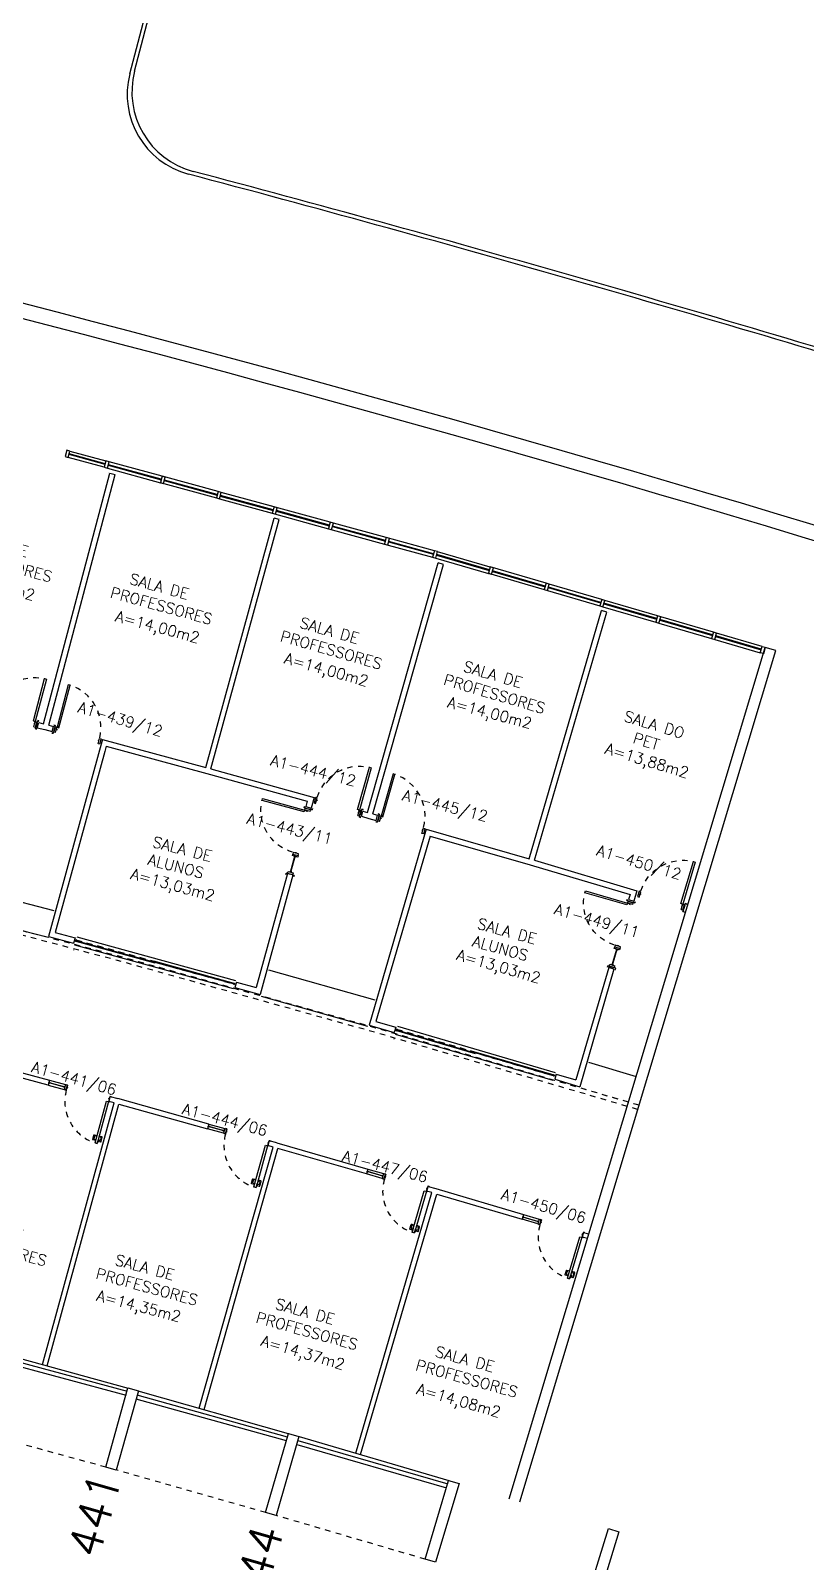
# Model space of a CAD drawing. Extents: x 26 to 324, y 73 to 188.
# Drawn here: x 274.53 to 288.68, y 89.87 to 117.81 of the extents above; entities that cross this region are included whole.
import ezdxf

# ---------------------------------------------------------------- set-up
doc = ezdxf.new("R2010")
doc.units = 0
doc.header["$LTSCALE"] = 0.01
doc.header["$MEASUREMENT"] = 0
doc.linetypes.add('HIDDEN', pattern=[0.375, 0.25, -0.125])
doc.linetypes.add('HIDDEN2', pattern=[0.1875, 0.125, -0.0625])
doc.layers.get('0').update_dxf_attribs({"linetype": 'CONTINUOUS'})
doc.layers.get('DEFPOINTS').update_dxf_attribs({"linetype": 'CONTINUOUS'})
for name, color, linetype in [('AR-ALV', 2, 'CONTINUOUS'), ('AR-ALV-BXA', 2, 'CONTINUOUS'), ('AR-ALV-VT1', 2, 'CONTINUOUS'), ('AR-DIV', 2, 'CONTINUOUS'), ('AR-DIV-VT1', 1, 'CONTINUOUS'), ('AR-ESQ', 2, 'CONTINUOUS'), ('AR-PIS-DSN', 1, 'CONTINUOUS'), ('AR-POR', 1, 'CONTINUOUS'), ('AR-PRJ', 1, 'HIDDEN'), ('AR-PRJ-EDF', 1, 'HIDDEN'), ('AREA', 2, 'CONTINUOUS'), ('BL-ESQ-02', 62, 'CONTINUOUS'), ('BL-ESQ-PRJ', 1, 'HIDDEN'), ('BL-POR-01', 2, 'CONTINUOUS'), ('BL-POR-02', 1, 'CONTINUOUS'), ('BL-POR-PRJ', 1, 'HIDDEN'), ('DT-ESQ-01', 71, 'CONTINUOUS'), ('DT-ESQ-VT1', 1, 'CONTINUOUS'), ('ESQ', 1, 'CONTINUOUS'), ('ESTR', 3, 'CONTINUOUS'), ('NOPILAR1', 2, 'CONTINUOUS'), ('PISO', 1, 'CONTINUOUS'), ('PROJ', 1, 'HIDDEN2'), ('TEXTO', 2, 'CONTINUOUS'), ('USO1', 2, 'CONTINUOUS')]:
    doc.layers.add(name, color=color, linetype=linetype)
doc.styles.add('1', font='romans.shx')
doc.styles.add('NOPILAR', font='simplex.shx', dxfattribs={"height": 0.6})
doc.styles.get("Standard").update_dxf_attribs({"font": 'simplex.shx'})
doc.styles.add('UNB-100-1', font='simplex.shx', dxfattribs={"height": 0.2})
doc.dimstyles.new('1-600', dxfattribs={"dimtxt": 1.1, "dimasz": 2.5, "dimexe": 2, "dimexo": 4, "dimgap": 0.2, "dimtad": 1, "dimdec": 0, "dimzin": 4, "dimdsep": 46, "dimlunit": 6, "dimtxsty": '1', "dimblk1": 'NONE', "dimblk2": 'NONE', "dimsah": 1, "dimcen": 0, "dimclrd": 2, "dimclre": 2, "dimclrt": 2, "dimadec": 0, "dimazin": 0, "dimtfac": 1, "dimtdec": 0, "dimtmove": 2, "dimatfit": 3, "dimldrblk": 'NONE', "dimfxl": 0, "dimtolj": 1, "dimtzin": 0, "dimarcsym": 0})

# ---------------------------------------------------------------- blocks, each defined once
blk = doc.blocks.new('ev01-p')
at = {"layer": 'AR-ALV-BXA', "color": 2}
for p, q in [((0, 0.075), (3, 0.075)), ((0, -0.075), (3, -0.075))]:
    blk.add_line(p, q, dxfattribs=at)
at = {"layer": 'BL-ESQ-02'}
for p, q in [((0, 0.021), (0.015, 0.021)), ((3, -0.006), (3, 0.007))]:
    blk.add_line(p, q, dxfattribs=at)
at = {"layer": 'BL-ESQ-02', "color": 2}
for p, q in [((0, 0.007), (0, 0.021)), ((0, 0.007), (0.015, 0.007)), ((0, -0.006), (0, 0.007)), ((0, 0.007), (0.015, 0.007)), ((0, -0.006), (0, 0.007)), ((0.015, 0.007), (0, 0.007)), ((0.014, 0.02), (0.001, 0.02)), ((0.001, 0.02), (0.001, 0.008)), ((0.001, 0.008), (0.014, 0.008)), ((0.014, 0.006), (0.001, 0.006)), ((0.001, 0.006), (0.001, -0.005)), ((0.014, 0.019), (0.014, 0.02)), ((0.015, 0.019), (0.014, 0.019)), ((0.014, 0.008), (0.014, 0.009)), ((0.014, 0.009), (0.015, 0.009)), ((0.014, 0.005), (0.014, 0.006)), ((0.015, 0.005), (0.014, 0.005)), ((0.015, 0.021), (0.015, 0.019)), ((0.015, 0.009), (0.015, 0.007)), ((0.015, 0.007), (0.015, 0.005)), ((3, 0.021), (2.985, 0.021)), ((2.985, 0.021), (2.985, 0.019)), ((2.985, 0.019), (2.986, 0.019)), ((2.986, 0.009), (2.985, 0.009)), ((2.985, 0.009), (2.985, 0.007)), ((3, 0.007), (2.985, 0.007)), ((2.985, 0.007), (3, 0.007)), ((2.986, 0.019), (2.986, 0.02)), ((2.986, 0.02), (2.999, 0.02)), ((2.986, 0.008), (2.986, 0.009)), ((2.999, 0.008), (2.986, 0.008)), ((2.999, 0.02), (2.999, 0.008)), ((3, 0.007), (3, 0.021)), ((0.015, -0.006), (0, -0.006)), ((0.001, -0.005), (0.014, -0.005)), ((0.014, -0.005), (0.014, -0.004)), ((0.014, -0.004), (0.015, -0.004)), ((0.015, -0.004), (0.015, -0.006))]:
    blk.add_line(p, q, dxfattribs=at)
at = {"layer": 'BL-ESQ-02', "color": 1}
for points in [[(1.5, 0.004), (0.005, 0.004), (0.005, -0.004), (1.5, -0.004)], [(1.47, 0.01), (2.995, 0.01), (2.995, 0.018), (1.47, 0.018)]]:
    blk.add_lwpolyline(points, dxfattribs=at)
at = {"layer": 'BL-ESQ-02', "color": 2}
blk.add_lwpolyline([(0.005, -0.164), (0.005, -0.172)], dxfattribs=at)
at = {"layer": 'BL-ESQ-PRJ', "color": 1}
for p, q in [((0, 0.021), (2.985, 0.021)), ((0.015, 0.019), (2.985, 0.019)), ((0.015, 0.009), (2.985, 0.009)), ((0.015, 0.007), (2.985, 0.007))]:
    blk.add_line(p, q, dxfattribs=at)
at = {"layer": 'DT-ESQ-01', "color": 1}
for p, q in [((1.47, 0.018), (1.47, 0.01)), ((1.5, 0.004), (1.5, -0.004))]:
    blk.add_line(p, q, dxfattribs=at)
blk = doc.blocks.new('P12X6-SLC')
for p, q in [((0, -0.12), (0, 0)), ((0, 0), (0.06, 0)), ((0.06, 0), (0.06, -0.12)), ((0.06, -0.12), (0, -0.12))]:
    blk.add_line(p, q)
blk = doc.blocks.new('pm01-p')
at = {"layer": 'BL-ESQ-02', "color": 2}
for p, q in [((0.01, 0.025), (0.01, 0.125)), ((0.04, 0.125), (0.01, 0.125)), ((0.04, 0.025), (0.01, 0.025)), ((0.04, 0.025), (0.04, 0.125))]:
    blk.add_line(p, q, dxfattribs=at)
for points in [[(0.041, 0.926), (0.041, 0.126), (0.076, 0.126), (0.076, 0.926)], [(0.04, 0.075), (0.04, 0.09), (0.05, 0.09), (0.05, 0.075)], [(0.842, 0.075), (0.842, 0.09), (0.832, 0.09), (0.832, 0.075)], [(0.872, 0.025), (0.842, 0.025), (0.842, 0.125), (0.872, 0.125)]]:
    blk.add_lwpolyline(points, close=True, dxfattribs=at)
at = {"layer": 'BL-ESQ-02', "color": 1}
for points in [[(0, 0.023), (0, 0), (-0.023, 0), (-0.023, 0), (0, 0), (0, 0.023)], [(0, 0.128), (0, 0.15), (-0.023, 0.15), (-0.023, 0.151), (0, 0.151), (0, 0.128)]]:
    blk.add_lwpolyline(points, close=True, dxfattribs=at)
at = {"layer": 'BL-ESQ-02', "color": 2}
blk.add_lwpolyline([(0.01, 0.115), (0, 0.115), (0, 0.035), (0.01, 0.035)], dxfattribs=at)
at = {"layer": 'BL-ESQ-PRJ', "color": 1}
blk.add_arc((0.041, 0.126), 0.801, 1.0013, 87.4949, dxfattribs=at)
at = {"layer": 'DT-ESQ-VT1'}
for points in [[(0.04, 0.125), (0.04, 0.1), (0.041, 0.1), (0.041, 0.125)], [(0.041, 0.126), (0.066, 0.126), (0.066, 0.125), (0.041, 0.125)]]:
    blk.add_lwpolyline(points, close=True, dxfattribs=at)
blk = doc.blocks.new('em01-p')
at = {"layer": 'BL-ESQ-02', "color": 2}
for p, q in [((0.33, 0.003), (0.03, 0.003)), ((0.33, 0.05), (0.33, -0.05)), ((0.36, 0.05), (0.33, 0.05)), ((0.36, 0.05), (0.36, -0.05)), ((0.33, -0.003), (0.03, -0.003)), ((0.36, -0.05), (0.33, -0.05))]:
    blk.add_line(p, q, dxfattribs=at)
for points in [[(0.03, 0.05), (0, 0.05), (0, -0.05), (0.03, -0.05)], [(0.03, 0.003), (0.03, 0.018), (0.04, 0.018), (0.04, 0.003)], [(0.33, 0.003), (0.33, 0.018), (0.32, 0.018), (0.32, 0.003)], [(0.03, -0.003), (0.03, -0.018), (0.04, -0.018), (0.04, -0.003)], [(0.33, -0.003), (0.33, -0.018), (0.32, -0.018), (0.32, -0.003)]]:
    blk.add_lwpolyline(points, close=True, dxfattribs=at)
blk.add_lwpolyline([(0.36, -0.04), (0.37, -0.04), (0.37, 0.04), (0.36, 0.04)], dxfattribs=at)
at = {"layer": 'BL-ESQ-02', "color": 1}
for points in [[(0.37, 0.052), (0.37, 0.075), (0.392, 0.075), (0.392, 0.075), (0.369, 0.075), (0.369, 0.052)], [(0.37, -0.053), (0.37, -0.075), (0.392, -0.075), (0.392, -0.076), (0.369, -0.076), (0.369, -0.053)]]:
    blk.add_lwpolyline(points, close=True, dxfattribs=at)
blk = doc.blocks.new('conj pm01-p')
at = {"rotation": 180}
for name, p in [('em01-p', (-0.872, 0)), ('pm01-p', (0, 0.075))]:
    blk.add_blockref(name, p, dxfattribs=at)
blk = doc.blocks.new('pm80-dry-p')
at = {"layer": 'BL-POR-01'}
blk.add_lwpolyline([(0.044, 0.84), (0.044, 0.05), (0.004, 0.05), (0.004, 0.84)], close=True, dxfattribs=at)
at = {"layer": 'BL-POR-02'}
for p, q in [((0, 0.047), (-0.018, 0.047)), ((-0.018, 0.047), (-0.018, 0.046)), ((-0.018, 0.046), (0, 0.046)), ((0.001, 0.045), (0.001, 0)), ((0.002, 0), (0.002, 0.045)), ((0.803, 0), (0.803, 0.045)), ((0.804, 0.045), (0.804, 0)), ((0.805, 0.047), (0.823, 0.047)), ((0.823, 0.046), (0.805, 0.046)), ((0.823, 0.047), (0.823, 0.046)), ((-0.018, -0.046), (-0.018, -0.047)), ((0, -0.046), (-0.018, -0.046)), ((-0.018, -0.047), (0, -0.047)), ((0.001, -0.005), (0.001, -0.045)), ((0.002, -0.045), (0.002, -0.005)), ((0.003, -0.001), (0.016, -0.001)), ((0.003, -0.002), (0.016, -0.002)), ((0.003, -0.004), (0.016, -0.004)), ((0.802, -0.001), (0.789, -0.001)), ((0.802, -0.002), (0.789, -0.002)), ((0.802, -0.004), (0.789, -0.004)), ((0.803, -0.045), (0.803, -0.005)), ((0.804, -0.005), (0.804, -0.045)), ((0.805, -0.046), (0.823, -0.046)), ((0.823, -0.047), (0.805, -0.047)), ((0.823, -0.046), (0.823, -0.047))]:
    blk.add_line(p, q, dxfattribs=at)
for points in [[(-0.003, 0.799), (-0.047, 0.799, 0.414214), (-0.056, 0.79), (-0.056, 0.71, 0.414214), (-0.047, 0.701), (-0.018, 0.701), (-0.018, 0.719), (-0.038, 0.719), (-0.038, 0.781), (-0.003, 0.781)], [(0.051, 0.799), (0.095, 0.799, -0.414214), (0.104, 0.79), (0.104, 0.71, -0.414214), (0.095, 0.701), (0.066, 0.701), (0.066, 0.719), (0.086, 0.719), (0.086, 0.781), (0.051, 0.781)]]:
    blk.add_lwpolyline(points, format="xyb", dxfattribs=at)
for points in [[(0.004, 0.816), (0.004, 0.764), (-0.003, 0.764), (-0.003, 0.816)], [(0.044, 0.816), (0.044, 0.764), (0.051, 0.764), (0.051, 0.816)]]:
    blk.add_lwpolyline(points, close=True, dxfattribs=at)
for centre, radius, start, end in [((0, 0.045), 0.00225, 0, 90), ((0, 0.045), 0.00075, 0, 90), ((0.805, 0.045), 0.00225, 90, 180), ((0.805, 0.045), 0.00075, 90, 180), ((0, -0.045), 0.00225, 270, 0), ((0, -0.045), 0.00075, 270, 0), ((0.003, 0), 0.00225, 180, 270), ((0.003, -0.005), 0.00225, 90, 180), ((0.003, 0), 0.00075, 180, 270), ((0.003, -0.005), 0.00075, 90, 180), ((0.016, -0.002), 0.0015, 270, 90), ((0.789, -0.002), 0.0015, 90, 270), ((0.802, 0), 0.00075, 270, 0), ((0.802, 0), 0.00225, 270, 0), ((0.802, -0.005), 0.00225, 0, 90), ((0.802, -0.005), 0.00075, 0, 90), ((0.805, -0.045), 0.00225, 180, 270), ((0.805, -0.045), 0.00075, 180, 270)]:
    blk.add_arc(centre, radius, start, end, dxfattribs=at)
at = {"layer": 'BL-POR-PRJ'}
blk.add_arc((0.012, 0.05), 0.79, 359.9833, 90.5939, dxfattribs=at)
blk = doc.blocks.new('porta-visor')
at = {"layer": 'AR-DIV'}
for p, q in [((0, -0.045), (0, 0.045)), ((0.843, 0.045), (0.805, 0.045)), ((0.805, -0.045), (0.805, 0.045)), ((0.843, -0.045), (0.805, -0.045))]:
    blk.add_line(p, q, dxfattribs=at)
for points in [[(0.843, 0.045), (0.843, -0.045)], [(1.143, 0.045), (1.143, -0.045)]]:
    blk.add_lwpolyline(points, dxfattribs=at)
at = {"layer": 'DT-ESQ-VT1'}
for points in [[(0.864, -0.004), (0.864, -0.005), (0.843, -0.005), (0.843, 0.003), (0.843, 0.005), (0.864, 0.005), (0.864, 0.004), (0.844, 0.004), (0.844, 0.003), (0.844, -0.003), (0.844, -0.004)], [(1.122, -0.004), (1.122, -0.005), (1.143, -0.005), (1.143, 0.003), (1.143, 0.005), (1.122, 0.005), (1.122, 0.004), (1.142, 0.004), (1.142, 0.003), (1.142, -0.003), (1.142, -0.004)]]:
    blk.add_lwpolyline(points, close=True, dxfattribs=at)
for points in [[(0.844, 0.003), (0.844, -0.003)], [(1.142, 0.003), (1.142, -0.003)]]:
    blk.add_lwpolyline(points, dxfattribs=at)
at = {"layer": 'DT-ESQ-VT1', "color": 2}
blk.add_lwpolyline([(0.846, -0.003), (1.14, -0.003), (1.14, 0.003), (0.846, 0.003)], close=True, dxfattribs=at)
at = {"xscale": -1, "rotation": 180.0000000026153}
blk.add_blockref('pm80-dry-p', (0, 0), dxfattribs=at)
blk = doc.blocks.new('PILAR-SLC')
blk.add_lwpolyline([(0.197, -72.501), (0.197, -74.001), (-0.003, -74.001), (-0.003, -72.501)], close=True)
blk = doc.blocks.new('*D89')
at = {"layer": 'DEFPOINTS', "color": 0}
for p in [(207.669, 105.151), (207.554, 103.655), (285.467, 90.387), (258.141, 89.419), (285.026, 88.953)]:
    blk.add_point(p, dxfattribs=at)
at = {"layer": 'USO1', "color": 2, "lineweight": -2}
for p, q in [((207.247, 99.667), (206.902, 95.18)), ((283.851, 85.13), (282.529, 80.828))]:
    blk.add_line(p, q, dxfattribs=at)
blk.add_arc((180.143, -252.249), 350.458, 72.913, 85.59592, dxfattribs=at)
at = {"layer": 'USO1', "color": 2, "insert": (245.625, 92.801), "char_height": 1.1, "attachment_point": 5, "rotation": 349.2545, "style": '1'}
blk.add_mtext('\\A1;Matemática', dxfattribs=at)
blk = doc.blocks.new('_NONE')
at = {"color": 0, "linetype": 'ByBlock'}
blk.add_circle((0, 0), 0.25, dxfattribs=at)
blk = doc.blocks.new('*D90')
at = {"layer": 'DEFPOINTS', "color": 0}
for p in [(285.515, 90.542), (285.074, 89.108), (308.26, 82.85), (307.761, 81.442), (298.13, 77.89)]:
    blk.add_point(p, dxfattribs=at)
at = {"layer": 'USO1', "color": 2, "lineweight": -2}
for p, q in [((283.899, 85.285), (282.529, 80.828)), ((306.423, 77.672), (304.915, 73.421))]:
    blk.add_line(p, q, dxfattribs=at)
blk.add_arc((120.089, -447.618), 554.849, 70.469, 72.913, dxfattribs=at)
at = {"layer": 'USO1', "color": 2, "insert": (294.625, 79.855), "char_height": 1.1, "attachment_point": 5, "rotation": 341.691, "style": '1'}
blk.add_mtext('\\A1;Entrada Norte', dxfattribs=at)

msp = doc.modelspace()

# ---------------------------------------------------------------- linework, layer by layer
at = {"layer": 'AR-ALV'}
for p, q in [((274.767, 105.166), (275.978, 109.736)), ((274.863, 105.141), (276.075, 109.71)), ((275.954, 109.743), (275.954, 109.743)), ((275.978, 109.736), (276.075, 109.71)), ((277.726, 104.369), (278.972, 108.917)), ((277.822, 104.343), (279.068, 108.891)), ((279.068, 108.891), (278.972, 108.917)), ((279.075, 108.915), (279.075, 108.915)), ((279.092, 108.884), (279.092, 108.884)), ((280.678, 103.548), (281.965, 108.097)), ((280.774, 103.521), (282.061, 108.07)), ((282.061, 108.07), (281.965, 108.097)), ((283.623, 102.702), (284.944, 107.229)), ((283.719, 102.674), (285.04, 107.201)), ((285.04, 107.201), (284.944, 107.229)), ((285.064, 107.194), (285.064, 107.194)), ((283.259, 91.027), (287.931, 106.558)), ((283.452, 90.974), (288.123, 106.501)), ((287.931, 106.558), (287.897, 106.443)), ((288.123, 106.501), (287.931, 106.558)), ((274.63, 105.099), (274.63, 105.099)), ((274.654, 105.092), (274.68, 105.189)), ((274.654, 105.092), (274.79, 105.057)), ((274.68, 105.189), (274.767, 105.166)), ((274.789, 105.057), (274.925, 105.021)), ((274.863, 105.141), (274.95, 105.117)), ((274.925, 105.021), (274.95, 105.117)), ((275.843, 104.877), (275.79, 104.684)), ((275.843, 104.877), (277.726, 104.369)), ((275.79, 104.684), (274.859, 101.284)), ((275.887, 104.658), (274.982, 101.355)), ((275.913, 104.754), (275.887, 104.658)), ((275.913, 104.754), (277.748, 104.26)), ((277.748, 104.26), (279.578, 103.75)), ((277.822, 104.343), (279.701, 103.82)), ((279.578, 103.75), (279.552, 103.654)), ((279.701, 103.82), (279.648, 103.627)), ((279.552, 103.654), (279.648, 103.627)), ((279.672, 103.62), (279.672, 103.62)), ((280.564, 103.476), (280.591, 103.572)), ((280.564, 103.476), (280.699, 103.438)), ((280.591, 103.572), (280.678, 103.548)), ((280.774, 103.521), (280.861, 103.496)), ((280.834, 103.4), (280.861, 103.496)), ((281.749, 103.241), (280.706, 99.665)), ((281.817, 103.117), (280.83, 99.733)), ((281.749, 103.241), (283.623, 102.702)), ((281.817, 103.117), (283.643, 102.592)), ((283.644, 102.592), (285.465, 102.053)), ((283.719, 102.674), (285.589, 102.12)), ((279.217, 102.432), (278.647, 100.351)), ((279.313, 102.405), (278.717, 100.227)), ((285.465, 102.053), (285.437, 101.957)), ((285.589, 102.12), (285.533, 101.928)), ((285.437, 101.957), (285.533, 101.928)), ((286.43, 101.741), (286.472, 101.885)), ((286.43, 101.741), (286.478, 101.726)), ((286.472, 101.885), (286.521, 101.87)), ((274.859, 101.284), (275.317, 101.161)), ((274.982, 101.355), (275.343, 101.257)), ((275.343, 101.257), (275.317, 101.161)), ((285.075, 100.716), (284.478, 98.669)), ((285.171, 100.688), (284.546, 98.544)), ((285.171, 100.688), (285.075, 100.716)), ((278.286, 100.451), (278.259, 100.355)), ((278.259, 100.355), (278.717, 100.227)), ((278.286, 100.451), (278.647, 100.351)), ((280.706, 99.665), (281.162, 99.534)), ((280.83, 99.733), (281.19, 99.63)), ((281.19, 99.63), (281.162, 99.534)), ((284.118, 98.775), (284.09, 98.679)), ((284.09, 98.679), (284.546, 98.544)), ((284.118, 98.775), (284.478, 98.669))]:
    msp.add_line(p, q, dxfattribs=at)
msp.add_lwpolyline([(280.699, 103.438), (280.834, 103.4)], dxfattribs=at)
at = {"layer": 'AR-ALV-VT1'}
for points in [[(290.763, 108.195, 0.05916), (205.127, 123.861), (196.204, 124.344), (189.809, 124.557)], [(290.557, 107.975, 0.058865), (205.087, 123.613), (196.195, 124.094)]]:
    msp.add_lwpolyline(points, format="xyb", dxfattribs=at)
at = {"layer": 'AR-DIV'}
for p, q in [((273.213, 99.11), (274.879, 98.661)), ((274.855, 98.574), (273.233, 99.011)), ((275.958, 98.277), (275.982, 98.364)), ((275.982, 98.364), (276.122, 98.326)), ((274.747, 93.477), (276.055, 98.251)), ((274.834, 93.453), (276.142, 98.227)), ((276.055, 98.251), (275.958, 98.277)), ((277.784, 97.863), (276.122, 98.326)), ((276.142, 98.227), (277.76, 97.776)), ((278.86, 97.47), (278.885, 97.557)), ((279.024, 97.518), (278.884, 97.557)), ((279.024, 97.518), (280.682, 97.041)), ((277.609, 92.681), (278.956, 97.443)), ((277.696, 92.656), (279.043, 97.419)), ((278.956, 97.443), (278.86, 97.47)), ((280.657, 96.955), (279.043, 97.419)), ((281.755, 96.64), (281.781, 96.726)), ((281.78, 96.726), (281.92, 96.686)), ((281.92, 96.686), (283.521, 96.212)), ((280.465, 91.861), (281.851, 96.612)), ((280.551, 91.836), (281.938, 96.587)), ((281.851, 96.612), (281.755, 96.64)), ((281.938, 96.587), (283.496, 96.125)), ((282.877, 96.436), (282.877, 96.436)), ((283.809, 96.126), (283.845, 96.116)), ((283.783, 96.04), (283.819, 96.03)), ((284.591, 95.801), (284.617, 95.887)), ((284.617, 95.887), (284.713, 95.859)), ((284.687, 95.773), (284.591, 95.801))]:
    msp.add_line(p, q, dxfattribs=at)
at = {"layer": 'AR-DIV-VT1'}
for p, q in [((274.879, 98.661), (275.168, 98.583)), ((274.855, 98.574), (275.145, 98.496)), ((277.784, 97.863), (278.073, 97.783)), ((278.049, 97.696), (277.76, 97.776)), ((280.946, 96.872), (280.657, 96.955)), ((280.682, 97.041), (280.971, 96.959)), ((283.783, 96.04), (283.496, 96.125)), ((283.521, 96.212), (283.809, 96.126))]:
    msp.add_line(p, q, dxfattribs=at)
at = {"layer": 'AR-ESQ', "color": 2}
for p, q in [((275.192, 110.154), (275.161, 110.039)), ((275.25, 110.138), (275.192, 110.154)), ((275.161, 110.038), (275.219, 110.022)), ((275.907, 109.958), (275.875, 109.843)), ((275.875, 109.843), (275.933, 109.827)), ((275.964, 109.942), (275.907, 109.958)), ((275.933, 109.827), (275.964, 109.942)), ((275.947, 109.879), (276.912, 109.615)), ((276.916, 109.626), (275.951, 109.89)), ((276.93, 109.678), (276.898, 109.563)), ((276.898, 109.562), (276.956, 109.547)), ((276.912, 109.615), (276.912, 109.615)), ((276.916, 109.626), (276.915, 109.626)), ((276.988, 109.662), (276.93, 109.678)), ((276.956, 109.547), (276.988, 109.662)), ((276.97, 109.599), (277.934, 109.335)), ((277.937, 109.347), (276.974, 109.61)), ((277.951, 109.399), (277.92, 109.284)), ((277.92, 109.283), (277.977, 109.267)), ((278.009, 109.383), (277.951, 109.399)), ((277.977, 109.267), (278.009, 109.383)), ((277.992, 109.319), (278.953, 109.056)), ((278.956, 109.068), (277.995, 109.331)), ((278.971, 109.12), (278.939, 109.005)), ((279.029, 109.104), (278.971, 109.12)), ((278.997, 108.988), (279.029, 109.104)), ((279.011, 109.04), (279.978, 108.775)), ((279.982, 108.787), (279.014, 109.052)), ((279.996, 108.839), (279.964, 108.724)), ((280.054, 108.823), (279.996, 108.839)), ((280.022, 108.708), (280.054, 108.823)), ((280.036, 108.76), (281.002, 108.495)), ((281.005, 108.507), (280.04, 108.771)), ((281.019, 108.559), (280.988, 108.444)), ((281.045, 108.428), (281.077, 108.543)), ((281.06, 108.48), (281.878, 108.256)), ((281.882, 108.267), (281.063, 108.491)), ((281.863, 108.205), (281.921, 108.188)), ((281.897, 108.32), (281.864, 108.206)), ((281.955, 108.304), (281.897, 108.32)), ((281.921, 108.188), (281.955, 108.304)), ((281.936, 108.24), (282.897, 107.96)), ((282.9, 107.972), (281.94, 108.252)), ((282.916, 108.023), (282.882, 107.909)), ((282.882, 107.908), (282.94, 107.891)), ((282.896, 107.96), (282.897, 107.96)), ((282.9, 107.972), (282.9, 107.972)), ((282.973, 108.007), (282.916, 108.023)), ((282.94, 107.891), (282.973, 108.007)), ((282.955, 107.943), (283.914, 107.664)), ((283.917, 107.675), (282.958, 107.955)), ((283.932, 107.727), (283.899, 107.613)), ((283.899, 107.612), (283.956, 107.595)), ((283.99, 107.71), (283.932, 107.727)), ((283.956, 107.595), (283.99, 107.71)), ((283.971, 107.647), (284.928, 107.368)), ((284.932, 107.379), (283.975, 107.658)), ((284.947, 107.431), (284.913, 107.317)), ((284.913, 107.316), (284.971, 107.299)), ((285.004, 107.414), (284.947, 107.431)), ((284.971, 107.299), (285.004, 107.414)), ((284.986, 107.351), (285.949, 107.07)), ((285.952, 107.082), (284.989, 107.363)), ((285.967, 107.134), (285.934, 107.019)), ((285.934, 107.019), (285.991, 107.002)), ((286.025, 107.117), (285.967, 107.134)), ((285.991, 107.002), (286.025, 107.117)), ((286.006, 107.054), (286.967, 106.773)), ((286.971, 106.785), (286.01, 107.065)), ((286.986, 106.836), (286.952, 106.722)), ((287.043, 106.819), (286.986, 106.836)), ((287.01, 106.704), (287.043, 106.819)), ((287.025, 106.756), (287.855, 106.512)), ((287.858, 106.524), (287.028, 106.768)), ((286.952, 106.721), (287.01, 106.704))]:
    msp.add_line(p, q, dxfattribs=at)
at = {"layer": 'AR-ESQ', "color": 1}
for p, q in [((275.933, 109.827), (276.898, 109.562)), ((276.93, 109.678), (275.965, 109.942)), ((276.897, 109.563), (277.92, 109.283)), ((277.951, 109.399), (276.93, 109.678)), ((277.977, 109.267), (278.939, 109.004)), ((278.971, 109.12), (278.009, 109.383)), ((278.826, 109.035), (279.964, 108.723)), ((279.996, 108.839), (278.859, 109.15)), ((279.964, 108.723), (280.988, 108.443)), ((281.019, 108.559), (280.054, 108.823)), ((280.988, 108.443), (281.863, 108.205)), ((281.897, 108.32), (281.019, 108.559)), ((281.921, 108.188), (282.882, 107.908)), ((282.916, 108.023), (281.955, 108.303)), ((282.881, 107.909), (283.899, 107.612)), ((283.932, 107.727), (282.915, 108.024)), ((283.956, 107.595), (284.913, 107.316)), ((284.947, 107.431), (283.99, 107.71)), ((284.971, 107.299), (285.934, 107.019)), ((285.967, 107.134), (285.004, 107.414)), ((286.986, 106.837), (286.025, 107.117)), ((285.991, 107.002), (286.952, 106.722)), ((287.874, 106.576), (287.043, 106.819)), ((287.01, 106.704), (287.839, 106.461))]:
    msp.add_line(p, q, dxfattribs=at)
at = {"layer": 'AR-ESQ', "color": 2}
for points in [[(275.219, 110.022), (275.25, 110.138)], [(275.892, 109.906), (275.236, 110.086)], [(275.889, 109.895), (275.233, 110.074)]]:
    msp.add_lwpolyline(points, dxfattribs=at)
at = {"layer": 'AR-ESQ', "color": 1}
for points in [[(275.25, 110.138), (275.907, 109.958)], [(275.875, 109.843), (275.219, 110.023)]]:
    msp.add_lwpolyline(points, dxfattribs=at)
at = {"layer": 'AR-PIS-DSN'}
for p, q in [((273.004, 102.267), (274.956, 101.76)), ((272.879, 101.783), (274.831, 101.276)), ((278.87, 100.678), (280.811, 100.129)), ((278.734, 100.196), (280.675, 99.648)), ((284.707, 98.992), (285.577, 98.73))]:
    msp.add_line(p, q, dxfattribs=at)
at = {"layer": 'AR-PRJ'}
for radius in [366.676, 366.755]:
    msp.add_arc((179.895, -252.979), radius, 73.24459, 85.57029, dxfattribs=at)
at = {"layer": 'AR-PRJ-EDF', "linetype": 'HIDDEN'}
msp.add_arc((179.899, -252.979), 366.755, 73.24459, 85.57151, dxfattribs=at)
at = {"layer": 'ESQ'}
for p, q in [((273.525, 93.658), (276.273, 92.915)), ((273.545, 93.73), (276.293, 92.988)), ((273.564, 93.803), (276.31, 93.048)), ((276.45, 92.853), (279.191, 92.088)), ((276.47, 92.926), (279.212, 92.16)), ((276.49, 92.998), (279.229, 92.22)), ((279.385, 92.019), (282.119, 91.23)), ((279.406, 92.091), (282.141, 91.302)), ((279.427, 92.163), (282.159, 91.362))]:
    msp.add_line(p, q, dxfattribs=at)
at = {"layer": 'PISO'}
for p, q in [((276.343, 117.02), (277.578, 121.747)), ((276.428, 117.069), (277.627, 121.661))]:
    msp.add_line(p, q, dxfattribs=at)
for centre, radius, start, end in [((277.88, 116.69), 1.5, 165.3655, 255.1345), ((277.88, 116.69), 1.5, 165.3655, 255.1345), ((277.794, 116.641), 1.5, 165.3655, 255.1449), ((277.794, 116.641), 1.5, 165.3655, 255.1449), ((180.204, -251.291), 379.154, 72.99252, 75.14495), ((180.204, -251.291), 379.224, 72.99972, 75.13445)]:
    msp.add_arc(centre, radius, start, end, dxfattribs=at)
at = {"layer": 'PROJ'}
for p, q in [((275.906, 91.603), (273.176, 92.354)), ((278.822, 90.776), (276.099, 91.55)), ((281.73, 89.924), (279.014, 90.721))]:
    msp.add_line(p, q, dxfattribs=at)

# ---------------------------------------------------------------- block references
at = {"layer": 'AR-DIV', "xscale": -1}
for p, rotation in [((275.97, 98.32), 344.9177663243034), ((278.872, 97.514), 344.4541377294083), ((281.768, 96.683), 343.9697653146736), ((284.604, 95.844), 343.5036456208962)]:
    msp.add_blockref('porta-visor', p, dxfattribs=dict(at, rotation=rotation))
at = {"layer": 'AR-ESQ', "color": 2, "rotation": 343.258778270646}
msp.add_blockref('P12X6-SLC', (287.874, 106.576), dxfattribs=at)
at = {"layer": 'AR-ESQ', "color": 4}
for p, rotation in [((275.354, 101.203), 344.6612540273111), ((281.2, 99.575), 343.7230781769849)]:
    msp.add_blockref('ev01-p', p, dxfattribs=dict(at, rotation=rotation))
at = {"layer": 'AR-POR', "xscale": -1}
for p, rotation in [((274.624, 105.075), 345.154615785799), ((280.533, 103.459), 344.2068066393088), ((286.43, 101.741), 343.4957675520762)]:
    msp.add_blockref('pm01-p', p, dxfattribs=dict(at, rotation=rotation))
at = {"layer": 'AR-POR'}
for p, rotation in [((274.942, 104.99), 345.1546834453665), ((280.851, 103.369), 344.2066877369176)]:
    msp.add_blockref('pm01-p', p, dxfattribs=dict(at, rotation=rotation))
at = {"layer": 'AR-POR', "color": 4, "xscale": -1}
for p, rotation in [((279.593, 103.616), 254.6801440682696), ((285.478, 101.918), 253.7325457474182)]:
    msp.add_blockref('conj pm01-p', p, dxfattribs=dict(at, rotation=rotation))
at = {"layer": 'ESTR'}
for p, rotation in [((295.818, 162.876), 344.3902439024383), ((299.34, 161.876), 343.9024390243899), ((302.853, 160.847), 343.4146341463417), ((306.358, 159.788), 342.9268292682919)]:
    msp.add_blockref('PILAR-SLC', p, dxfattribs=dict(at, rotation=rotation))

# ---------------------------------------------------------------- texts
at = {"layer": 'AREA', "char_height": 0.2, "attachment_point": 1, "style": 'UNB-100-1'}
for s, insert, width, rotation in [('A=14,00m2', (273.106, 107.999), 1.45594, 345.3918), ('A=14,00m2', (276.114, 107.233), 1.45594, 344.9178), ('A=14,00m2', (279.198, 106.465), 1.45594, 344.0198), ('A=14,00m2', (282.169, 105.664), 1.45594, 345.2605), ('A=13,88m2', (285.05, 104.818), 1.44844, 343.078), ('A=13,03m2', (276.392, 102.534), 1.04416, 344.6613), ('A=13,03m2', (282.34, 101.056), 1.04416, 343.8508), ('A=14,35m2', (275.769, 94.841), 1.45594, 345.273), ('A=14,37m2', (278.772, 94.015), 1.45594, 343.4406), ('A=14,08m2', (281.614, 93.138), 1.45594, 343.7347)]:
    msp.add_mtext(s, dxfattribs=dict(at, insert=insert, width=width, rotation=rotation))
at = {"layer": 'AREA', "char_height": 0.2, "width": 1.35889, "attachment_point": 1}
for s, insert, rotation in [('A1-439/12', (275.434, 105.572), 343.3956), ('A1-444/12', (278.941, 104.604), 345.763), ('A1-445/12', (281.347, 103.968), 345.3968), ('A1-443/11', (278.511, 103.54), 346.066), ('A1-450/12', (284.892, 102.96), 343.5511), ('A1-449/11', (284.124, 101.892), 343.858), ('A1-441/06', (274.586, 99.01), 344.1559), ('A1-444/06', (277.332, 98.247), 344.8791), ('A1-447/06', (280.252, 97.389), 345.3229), ('A1-450/06', (283.154, 96.688), 343.5836)]:
    msp.add_mtext(s, dxfattribs=dict(at, insert=insert, rotation=rotation))
at = {"layer": 'NOPILAR1', "style": 'NOPILAR'}
for s, p in [('441', (275.772, 89.913)), ('441', (275.772, 89.913)), ('444', (278.732, 88.962))]:
    msp.add_text(s, height=0.6, rotation=74.0451, dxfattribs=at).set_placement(p)
at = {"layer": 'TEXTO', "char_height": 0.2, "attachment_point": 1, "style": 'UNB-100-1'}
for s, insert, width, rotation in [('  SALA DE\\PPROFESSORES', (273.177, 108.74), 2.14541, 345.4683), ('  SALA DE\\PPROFESSORES', (276.108, 107.985), 2.14541, 344.7643), ('  SALA DE\\PPROFESSORES', (279.215, 107.189), 2.14541, 344.1004), ('  SALA DE\\PPROFESSORES', (282.199, 106.394), 2.14541, 343.6208), ('  SALA DO\\P    PET', (285.131, 105.487), 2.14541, 343.2634), ('SALA DE\\PALUNOS', (276.789, 103.115), 1.95981, 345.6152), ('SALA DE\\PALUNOS', (282.715, 101.625), 1.95981, 344.5406), ('  SALA DE\\PPROFESSORES', (273.09, 96.281), 2.14541, 344.8447), ('  SALA DE\\PPROFESSORES', (275.843, 95.562), 2.14541, 344.8868), ('  SALA DE\\PPROFESSORES', (278.768, 94.761), 2.14541, 344.5276), ('  SALA DE\\PPROFESSORES', (281.681, 93.892), 2.14541, 344.6304)]:
    msp.add_mtext(s, dxfattribs=dict(at, insert=insert, width=width, rotation=rotation))

# ---------------------------------------------------------------- dimensions: what is measured, and where the dimension line sits
at = {"layer": 'USO1'}
for base, line1, line2, text, picture, middle in [((258.141, 89.419), ((285.026, 88.953), (285.467, 90.387)), ((207.669, 105.151), (207.554, 103.655)), 'Matemática', '*D89', (245.625, 92.801)), ((298.13, 77.89), ((285.074, 89.108), (285.515, 90.542)), ((307.761, 81.442), (308.26, 82.85)), 'Entrada Norte', '*D90', (294.625, 79.855))]:
    dim = msp.add_angular_dim_2l(base=base, line1=line1, line2=line2, text=text, dimstyle='1-600', override={"dimazin": 1}, dxfattribs=at)
    dim.commit()
    dim.dimension.update_dxf_attribs({"geometry": picture, "text_midpoint": middle})

doc.saveas('drawing.dxf')
